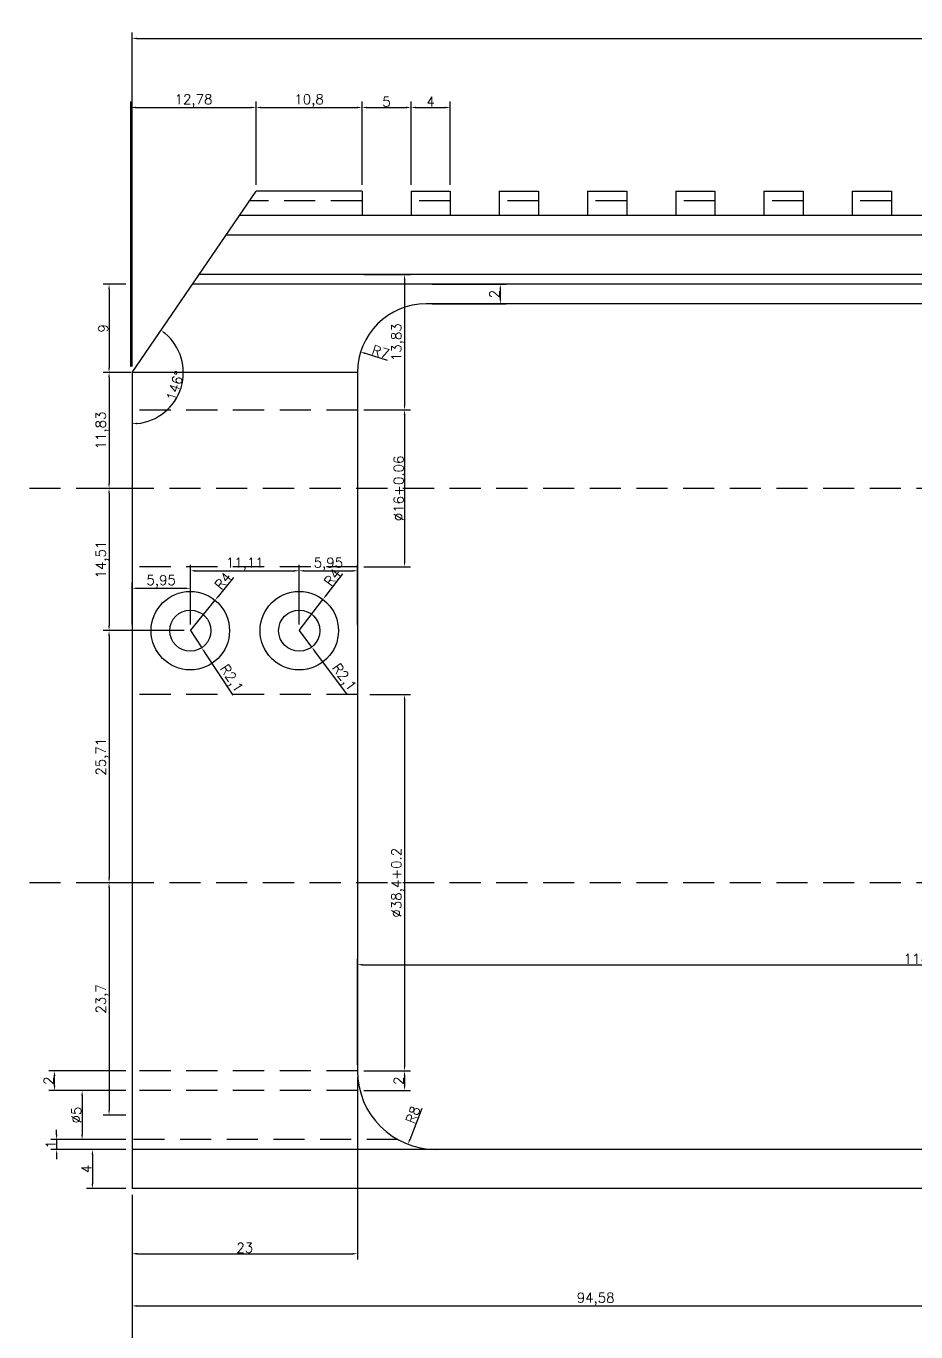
# Model space of a CAD drawing. Header units: millimetres. Extents: x 6817 to 15937, y -5221 to -164.
# Drawn here: x 8956.7 to 9047.5, y -965.6 to -832.4 of the extents above; entities that cross this region are included whole.
import ezdxf

# ---------------------------------------------------------------- set-up
doc = ezdxf.new("R2010")
doc.units = ezdxf.units.MM
doc.linetypes.add('HIDDEN', pattern=[9.525, 6.35, -3.175])
doc.layers.add('图层2', color=108, linetype='Continuous')
doc.styles.get("Standard").update_dxf_attribs({"font": 'txt', "bigfont": 'gbcbig.shx'})
doc.dimstyles.new('ISO-25', dxfattribs={"dimtxt": 1, "dimasz": 0.5, "dimexe": 0.6, "dimexo": 0.625, "dimgap": 0.1, "dimtad": 1, "dimtxsty": 'Standard', "dimcen": 2.5, "dimadec": 0, "dimazin": 0, "dimtfac": 1, "dimtmove": 0, "dimatfit": 3, "dimfxl": 0, "dimarcsym": 0})

# ---------------------------------------------------------------- blocks, each defined once
blk = doc.blocks.new('*D1690')
at = {"layer": 'Defpoints', "color": 0, "linetype": 'ByBlock', "transparency": 16777216}
for p in [(8967.54, -858.78), (8965.2, -867.78), (8967.54, -867.78)]:
    blk.add_point(p, dxfattribs=at)
at = {"layer": '图层2', "color": 0, "linetype": 'ByBlock', "lineweight": -2, "transparency": 16777216}
for p, q in [((8966.92, -858.78), (8964.6, -858.78)), ((8965.2, -859.28), (8965.2, -867.28)), ((8966.92, -867.78), (8964.6, -867.78))]:
    blk.add_line(p, q, dxfattribs=at)
at = {"layer": '图层2', "color": 0, "linetype": 'ByBlock', "transparency": 16777216}
for points in [[(8965.11, -859.28), (8965.28, -859.28), (8965.2, -858.78)], [(8965.11, -867.28), (8965.28, -867.28), (8965.2, -867.78)]]:
    blk.add_solid(points, dxfattribs=at)
at = {"layer": '图层2', "color": 0, "linetype": 'ByBlock', "transparency": 16777216, "insert": (8964.6, -863.28), "char_height": 1, "attachment_point": 5, "rotation": 90}
blk.add_mtext('9', dxfattribs=at)
blk = doc.blocks.new('*D1691')
at = {"layer": 'Defpoints', "color": 0, "linetype": 'ByBlock', "transparency": 16777216}
for p in [(8968.05, -867.78), (8965.2, -879.6), (8967.54, -879.6)]:
    blk.add_point(p, dxfattribs=at)
at = {"layer": '图层2', "color": 0, "linetype": 'ByBlock', "lineweight": -2, "transparency": 16777216}
for p, q in [((8967.42, -867.78), (8964.6, -867.78)), ((8965.2, -868.28), (8965.2, -879.1)), ((8966.92, -879.6), (8964.6, -879.6))]:
    blk.add_line(p, q, dxfattribs=at)
at = {"layer": '图层2', "color": 0, "linetype": 'ByBlock', "transparency": 16777216}
for points in [[(8965.11, -868.28), (8965.28, -868.28), (8965.2, -867.78)], [(8965.11, -879.1), (8965.28, -879.1), (8965.2, -879.6)]]:
    blk.add_solid(points, dxfattribs=at)
at = {"layer": '图层2', "color": 0, "linetype": 'ByBlock', "transparency": 16777216, "insert": (8964.51, -873.69), "char_height": 1, "attachment_point": 5, "rotation": 90}
blk.add_mtext('11,83', dxfattribs=at)
blk = doc.blocks.new('*D1580')
at = {"layer": 'Defpoints', "color": 0, "linetype": 'ByBlock', "transparency": 16777216}
for p in [(8967.54, -879.6), (8965.2, -894.11), (8973.49, -894.11)]:
    blk.add_point(p, dxfattribs=at)
at = {"layer": '图层2', "color": 0, "linetype": 'ByBlock', "lineweight": -2, "transparency": 16777216}
for p, q in [((8966.92, -879.6), (8964.6, -879.6)), ((8965.2, -880.1), (8965.2, -893.61)), ((8972.86, -894.11), (8964.6, -894.11))]:
    blk.add_line(p, q, dxfattribs=at)
at = {"layer": '图层2', "color": 0, "linetype": 'ByBlock', "transparency": 16777216}
for points in [[(8965.11, -880.1), (8965.28, -880.1), (8965.2, -879.6)], [(8965.11, -893.61), (8965.28, -893.61), (8965.2, -894.11)]]:
    blk.add_solid(points, dxfattribs=at)
at = {"layer": '图层2', "color": 0, "linetype": 'ByBlock', "transparency": 16777216, "insert": (8964.51, -886.86), "char_height": 1, "attachment_point": 5, "rotation": 90}
blk.add_mtext('14,51', dxfattribs=at)
blk = doc.blocks.new('*D1581')
at = {"layer": 'Defpoints', "color": 0, "linetype": 'ByBlock', "transparency": 16777216}
for p in [(8967.54, -919.82), (8965.2, -943.52), (8967.54, -943.52)]:
    blk.add_point(p, dxfattribs=at)
at = {"layer": '图层2', "color": 0, "linetype": 'ByBlock', "lineweight": -2, "transparency": 16777216}
for p, q in [((8966.92, -919.82), (8964.6, -919.82)), ((8965.2, -920.32), (8965.2, -943.02)), ((8966.92, -943.52), (8964.6, -943.52))]:
    blk.add_line(p, q, dxfattribs=at)
at = {"layer": '图层2', "color": 0, "linetype": 'ByBlock', "transparency": 16777216}
for points in [[(8965.11, -920.32), (8965.28, -920.32), (8965.2, -919.82)], [(8965.11, -943.02), (8965.28, -943.02), (8965.2, -943.52)]]:
    blk.add_solid(points, dxfattribs=at)
at = {"layer": '图层2', "color": 0, "linetype": 'ByBlock', "transparency": 16777216, "insert": (8964.51, -931.67), "char_height": 1, "attachment_point": 5, "rotation": 90}
blk.add_mtext('23,7', dxfattribs=at)
blk = doc.blocks.new('*D1582')
at = {"layer": 'Defpoints', "color": 0, "linetype": 'ByBlock', "transparency": 16777216}
for p in [(8973.49, -894.11), (8965.2, -919.82), (8967.54, -919.82)]:
    blk.add_point(p, dxfattribs=at)
at = {"layer": '图层2', "color": 0, "linetype": 'ByBlock', "lineweight": -2, "transparency": 16777216}
for p, q in [((8972.86, -894.11), (8964.6, -894.11)), ((8965.2, -894.61), (8965.2, -919.32)), ((8966.92, -919.82), (8964.6, -919.82))]:
    blk.add_line(p, q, dxfattribs=at)
at = {"layer": '图层2', "color": 0, "linetype": 'ByBlock', "transparency": 16777216}
for points in [[(8965.11, -894.61), (8965.28, -894.61), (8965.2, -894.11)], [(8965.11, -919.32), (8965.28, -919.32), (8965.2, -919.82)]]:
    blk.add_solid(points, dxfattribs=at)
at = {"layer": '图层2', "color": 0, "linetype": 'ByBlock', "transparency": 16777216, "insert": (8964.51, -906.97), "char_height": 1, "attachment_point": 5, "rotation": 90}
blk.add_mtext('25,71', dxfattribs=at)
blk = doc.blocks.new('*D1692')
at = {"layer": 'Defpoints', "color": 0, "linetype": 'ByBlock', "transparency": 16777216}
for p in [(8976.01, -891.01), (8973.49, -894.11)]:
    blk.add_point(p, dxfattribs=at)
at = {"layer": '图层2', "color": 0, "linetype": 'ByBlock', "lineweight": -2, "transparency": 16777216}
for p, q in [((8977.89, -888.69), (8976.32, -890.62)), ((8973.49, -894.11), (8976.01, -891.01))]:
    blk.add_line(p, q, dxfattribs=at)
at = {"layer": '图层2', "color": 0, "linetype": 'ByBlock', "transparency": 16777216}
blk.add_solid([(8976.26, -890.57), (8976.39, -890.67), (8976.01, -891.01)], dxfattribs=at)
at = {"layer": '图层2', "color": 0, "linetype": 'ByBlock', "transparency": 16777216, "insert": (8976.83, -889.04), "char_height": 1, "attachment_point": 5, "rotation": 50.8971}
blk.add_mtext('R4', dxfattribs=at)
blk = doc.blocks.new('*D1693')
at = {"layer": 'Defpoints', "color": 0, "linetype": 'ByBlock', "transparency": 16777216}
for p in [(8973.49, -894.11), (8974.65, -895.86)]:
    blk.add_point(p, dxfattribs=at)
at = {"layer": '图层2', "color": 0, "linetype": 'ByBlock', "lineweight": -2, "transparency": 16777216}
for p, q in [((8973.49, -894.11), (8974.65, -895.86)), ((8977.87, -900.68), (8974.93, -896.27))]:
    blk.add_line(p, q, dxfattribs=at)
at = {"layer": '图层2', "color": 0, "linetype": 'ByBlock', "transparency": 16777216}
blk.add_solid([(8975, -896.23), (8974.86, -896.32), (8974.65, -895.86)], dxfattribs=at)
at = {"layer": '图层2', "color": 0, "linetype": 'ByBlock', "transparency": 16777216, "insert": (8977.6, -899.04), "char_height": 1, "attachment_point": 5, "rotation": 303.7063}
blk.add_mtext('R2,1', dxfattribs=at)
blk = doc.blocks.new('*D1694')
at = {"layer": 'Defpoints', "color": 0, "linetype": 'ByBlock', "transparency": 16777216}
for p in [(8984.59, -894.11), (8985.86, -895.78)]:
    blk.add_point(p, dxfattribs=at)
at = {"layer": '图层2', "color": 0, "linetype": 'ByBlock', "lineweight": -2, "transparency": 16777216}
for p, q in [((8984.59, -894.11), (8985.86, -895.78)), ((8989.46, -900.54), (8986.17, -896.18))]:
    blk.add_line(p, q, dxfattribs=at)
at = {"layer": '图层2', "color": 0, "linetype": 'ByBlock', "transparency": 16777216}
blk.add_solid([(8986.23, -896.13), (8986.1, -896.23), (8985.86, -895.78)], dxfattribs=at)
at = {"layer": '图层2', "color": 0, "linetype": 'ByBlock', "transparency": 16777216, "insert": (8989.09, -898.92), "char_height": 1, "attachment_point": 5, "rotation": 307.1566}
blk.add_mtext('R2,1', dxfattribs=at)
blk = doc.blocks.new('*D1695')
at = {"layer": 'Defpoints', "color": 0, "linetype": 'ByBlock', "transparency": 16777216}
for p in [(8987.02, -890.93), (8984.59, -894.11)]:
    blk.add_point(p, dxfattribs=at)
at = {"layer": '图层2', "color": 0, "linetype": 'ByBlock', "lineweight": -2, "transparency": 16777216}
for p, q in [((8989.02, -888.3), (8987.32, -890.53)), ((8984.59, -894.11), (8987.02, -890.93))]:
    blk.add_line(p, q, dxfattribs=at)
at = {"layer": '图层2', "color": 0, "linetype": 'ByBlock', "transparency": 16777216}
blk.add_solid([(8987.26, -890.48), (8987.39, -890.58), (8987.02, -890.93)], dxfattribs=at)
at = {"layer": '图层2', "color": 0, "linetype": 'ByBlock', "transparency": 16777216, "insert": (8987.98, -888.68), "char_height": 1, "attachment_point": 5, "rotation": 52.6746}
blk.add_mtext('R4', dxfattribs=at)
blk = doc.blocks.new('*D1696')
at = {"layer": 'Defpoints', "color": 0, "linetype": 'ByBlock', "transparency": 16777216}
for p in [(8990.54, -857.78), (8990.54, -871.6), (8995.34, -871.6)]:
    blk.add_point(p, dxfattribs=at)
at = {"layer": '图层2', "color": 0, "linetype": 'ByBlock', "lineweight": -2, "transparency": 16777216}
for p, q in [((8991.17, -857.78), (8995.94, -857.78)), ((8995.34, -858.28), (8995.34, -871.1)), ((8991.17, -871.6), (8995.94, -871.6))]:
    blk.add_line(p, q, dxfattribs=at)
at = {"layer": '图层2', "color": 0, "linetype": 'ByBlock', "transparency": 16777216}
for points in [[(8995.26, -858.28), (8995.42, -858.28), (8995.34, -857.78)], [(8995.26, -871.1), (8995.42, -871.1), (8995.34, -871.6)]]:
    blk.add_solid(points, dxfattribs=at)
at = {"layer": '图层2', "color": 0, "linetype": 'ByBlock', "transparency": 16777216, "insert": (8994.66, -864.69), "char_height": 1, "attachment_point": 5, "rotation": 90}
blk.add_mtext('13,83', dxfattribs=at)
blk = doc.blocks.new('*D1697')
at = {"layer": 'Defpoints', "color": 0, "linetype": 'ByBlock', "transparency": 16777216}
for p in [(8990.54, -871.6), (8990.54, -887.6), (8995.34, -887.6)]:
    blk.add_point(p, dxfattribs=at)
at = {"layer": '图层2', "color": 0, "linetype": 'ByBlock', "lineweight": -2, "transparency": 16777216}
for p, q in [((8991.17, -871.6), (8995.94, -871.6)), ((8995.34, -872.1), (8995.34, -887.1)), ((8991.17, -887.6), (8995.94, -887.6))]:
    blk.add_line(p, q, dxfattribs=at)
at = {"layer": '图层2', "color": 0, "linetype": 'ByBlock', "transparency": 16777216}
for points in [[(8995.26, -872.1), (8995.42, -872.1), (8995.34, -871.6)], [(8995.26, -887.1), (8995.42, -887.1), (8995.34, -887.6)]]:
    blk.add_solid(points, dxfattribs=at)
at = {"layer": '图层2', "color": 0, "linetype": 'ByBlock', "transparency": 16777216, "insert": (8994.74, -879.6), "char_height": 1, "attachment_point": 5, "rotation": 90}
blk.add_mtext('%%C16+0.06', dxfattribs=at)
blk = doc.blocks.new('*D1583')
at = {"layer": 'Defpoints', "color": 0, "linetype": 'ByBlock', "transparency": 16777216}
for p in [(8991.17, -900.62), (8991.17, -939.02), (8995.34, -939.02)]:
    blk.add_point(p, dxfattribs=at)
at = {"layer": '图层2', "color": 0, "linetype": 'ByBlock', "lineweight": -2, "transparency": 16777216}
for p, q in [((8991.79, -900.62), (8995.94, -900.62)), ((8995.34, -901.12), (8995.34, -938.52)), ((8991.79, -939.02), (8995.94, -939.02))]:
    blk.add_line(p, q, dxfattribs=at)
at = {"layer": '图层2', "color": 0, "linetype": 'ByBlock', "transparency": 16777216}
for points in [[(8995.26, -901.12), (8995.42, -901.12), (8995.34, -900.62)], [(8995.26, -938.52), (8995.42, -938.52), (8995.34, -939.02)]]:
    blk.add_solid(points, dxfattribs=at)
at = {"layer": '图层2', "color": 0, "linetype": 'ByBlock', "transparency": 16777216, "insert": (8994.66, -919.82), "char_height": 1, "attachment_point": 5, "rotation": 90}
blk.add_mtext('%%C38,4+0.2', dxfattribs=at)
blk = doc.blocks.new('*D1615')
at = {"layer": 'Defpoints', "color": 0, "linetype": 'ByBlock', "transparency": 16777216}
for p in [(8990.54, -939.02), (8990.54, -941.02), (8995.34, -941.02)]:
    blk.add_point(p, dxfattribs=at)
at = {"layer": '图层2', "color": 0, "linetype": 'ByBlock', "lineweight": -2, "transparency": 16777216}
for p, q in [((8991.17, -939.02), (8995.94, -939.02)), ((8995.34, -939.52), (8995.34, -940.52)), ((8991.17, -941.02), (8995.94, -941.02))]:
    blk.add_line(p, q, dxfattribs=at)
at = {"layer": '图层2', "color": 0, "linetype": 'ByBlock', "transparency": 16777216}
for points in [[(8995.26, -939.52), (8995.42, -939.52), (8995.34, -939.02)], [(8995.26, -940.52), (8995.42, -940.52), (8995.34, -941.02)]]:
    blk.add_solid(points, dxfattribs=at)
at = {"layer": '图层2', "color": 0, "linetype": 'ByBlock', "transparency": 16777216, "insert": (8994.74, -940.02), "char_height": 1, "attachment_point": 5, "rotation": 90}
blk.add_mtext('2', dxfattribs=at)
blk = doc.blocks.new('*D1639')
at = {"layer": 'Defpoints', "color": 0, "linetype": 'ByBlock', "transparency": 16777216}
for p in [(8967.54, -947.02), (8963.5, -951.02), (8967.54, -951.02)]:
    blk.add_point(p, dxfattribs=at)
at = {"layer": '图层2', "color": 0, "linetype": 'ByBlock', "lineweight": -2, "transparency": 16777216}
for p, q in [((8966.92, -947.02), (8962.9, -947.02)), ((8963.5, -947.52), (8963.5, -950.52)), ((8966.92, -951.02), (8962.9, -951.02))]:
    blk.add_line(p, q, dxfattribs=at)
at = {"layer": '图层2', "color": 0, "linetype": 'ByBlock', "transparency": 16777216}
for points in [[(8963.42, -947.52), (8963.58, -947.52), (8963.5, -947.02)], [(8963.42, -950.52), (8963.58, -950.52), (8963.5, -951.02)]]:
    blk.add_solid(points, dxfattribs=at)
at = {"layer": '图层2', "color": 0, "linetype": 'ByBlock', "transparency": 16777216, "insert": (8962.9, -949.02), "char_height": 1, "attachment_point": 5, "rotation": 90}
blk.add_mtext('4', dxfattribs=at)
blk = doc.blocks.new('*D1669')
at = {"layer": 'Defpoints', "color": 0, "linetype": 'ByBlock', "transparency": 16777216}
for p in [(8980.2, -840.75), (8980.2, -849.28), (8967.42, -867.78)]:
    blk.add_point(p, dxfattribs=at)
at = {"layer": '图层2', "color": 0, "linetype": 'ByBlock', "lineweight": -2, "transparency": 16777216}
for p, q in [((8967.42, -867.15), (8967.42, -840.15)), ((8980.2, -848.65), (8980.2, -840.15)), ((8967.92, -840.75), (8979.7, -840.75))]:
    blk.add_line(p, q, dxfattribs=at)
at = {"layer": '图层2', "color": 0, "linetype": 'ByBlock', "transparency": 16777216}
for points in [[(8967.92, -840.66), (8967.92, -840.83), (8967.42, -840.75)], [(8979.7, -840.66), (8979.7, -840.83), (8980.2, -840.75)]]:
    blk.add_solid(points, dxfattribs=at)
at = {"layer": '图层2', "color": 0, "linetype": 'ByBlock', "transparency": 16777216, "insert": (8973.81, -840.06), "char_height": 1, "attachment_point": 5}
blk.add_mtext('12,78', dxfattribs=at)
blk = doc.blocks.new('*D1670')
at = {"layer": 'Defpoints', "color": 0, "linetype": 'ByBlock', "transparency": 16777216}
for p in [(8991, -840.75), (8980.2, -849.28), (8991, -849.28)]:
    blk.add_point(p, dxfattribs=at)
at = {"layer": '图层2', "color": 0, "linetype": 'ByBlock', "lineweight": -2, "transparency": 16777216}
for p, q in [((8980.2, -848.65), (8980.2, -840.15)), ((8991, -848.65), (8991, -840.15)), ((8980.7, -840.75), (8990.5, -840.75))]:
    blk.add_line(p, q, dxfattribs=at)
at = {"layer": '图层2', "color": 0, "linetype": 'ByBlock', "transparency": 16777216}
for points in [[(8980.7, -840.66), (8980.7, -840.83), (8980.2, -840.75)], [(8990.5, -840.66), (8990.5, -840.83), (8991, -840.75)]]:
    blk.add_solid(points, dxfattribs=at)
at = {"layer": '图层2', "color": 0, "linetype": 'ByBlock', "transparency": 16777216, "insert": (8985.6, -840.06), "char_height": 1, "attachment_point": 5}
blk.add_mtext('10,8', dxfattribs=at)
blk = doc.blocks.new('*D1671')
at = {"layer": 'Defpoints', "color": 0, "linetype": 'ByBlock', "transparency": 16777216}
for p in [(8996, -840.75), (8991, -849.28), (8996, -849.28)]:
    blk.add_point(p, dxfattribs=at)
at = {"layer": '图层2', "color": 0, "linetype": 'ByBlock', "lineweight": -2, "transparency": 16777216}
for p, q in [((8991, -848.65), (8991, -840.15)), ((8996, -848.65), (8996, -840.15)), ((8991.5, -840.75), (8995.5, -840.75))]:
    blk.add_line(p, q, dxfattribs=at)
at = {"layer": '图层2', "color": 0, "linetype": 'ByBlock', "transparency": 16777216}
for points in [[(8991.5, -840.66), (8991.5, -840.83), (8991, -840.75)], [(8995.5, -840.66), (8995.5, -840.83), (8996, -840.75)]]:
    blk.add_solid(points, dxfattribs=at)
at = {"layer": '图层2', "color": 0, "linetype": 'ByBlock', "transparency": 16777216, "insert": (8993.5, -840.15), "char_height": 1, "attachment_point": 5}
blk.add_mtext('5', dxfattribs=at)
blk = doc.blocks.new('*D1672')
at = {"layer": 'Defpoints', "color": 0, "linetype": 'ByBlock', "transparency": 16777216}
for p in [(9000, -840.75), (8996, -849.28), (9000, -849.28)]:
    blk.add_point(p, dxfattribs=at)
at = {"layer": '图层2', "color": 0, "linetype": 'ByBlock', "lineweight": -2, "transparency": 16777216}
for p, q in [((8996, -848.65), (8996, -840.15)), ((9000, -848.65), (9000, -840.15)), ((8996.5, -840.75), (8999.5, -840.75))]:
    blk.add_line(p, q, dxfattribs=at)
at = {"layer": '图层2', "color": 0, "linetype": 'ByBlock', "transparency": 16777216}
for points in [[(8996.5, -840.66), (8996.5, -840.83), (8996, -840.75)], [(8999.5, -840.66), (8999.5, -840.83), (9000, -840.75)]]:
    blk.add_solid(points, dxfattribs=at)
at = {"layer": '图层2', "color": 0, "linetype": 'ByBlock', "transparency": 16777216, "insert": (8998, -840.15), "char_height": 1, "attachment_point": 5}
blk.add_mtext('4', dxfattribs=at)
blk = doc.blocks.new('*D1673')
at = {"layer": 'Defpoints', "color": 0, "linetype": 'ByBlock', "transparency": 16777216}
for p in [(9187.54, -833.7), (9187.54, -849.28), (8967.54, -867.78)]:
    blk.add_point(p, dxfattribs=at)
at = {"layer": '图层2', "color": 0, "linetype": 'ByBlock', "lineweight": -2, "transparency": 16777216}
for p, q in [((8967.54, -867.15), (8967.54, -833.1)), ((8968.04, -833.7), (9187.04, -833.7)), ((9187.54, -848.65), (9187.54, -833.1))]:
    blk.add_line(p, q, dxfattribs=at)
at = {"layer": '图层2', "color": 0, "linetype": 'ByBlock', "transparency": 16777216}
for points in [[(8968.04, -833.62), (8968.04, -833.79), (8967.54, -833.7)], [(9187.04, -833.62), (9187.04, -833.79), (9187.54, -833.7)]]:
    blk.add_solid(points, dxfattribs=at)
at = {"layer": '图层2', "color": 0, "linetype": 'ByBlock', "transparency": 16777216, "insert": (9077.54, -833.1), "char_height": 1, "attachment_point": 5}
blk.add_mtext('220', dxfattribs=at)
blk = doc.blocks.new('*D1675')
at = {"layer": 'Defpoints', "color": 0, "linetype": 'ByBlock', "transparency": 16777216}
for p in [(8980.2, -849.28), (8967.54, -867.78), (8967.54, -867.78), (8971.46, -871.24), (8967.54, -947.02)]:
    blk.add_point(p, dxfattribs=at)
at = {"layer": '图层2', "color": 0, "linetype": 'ByBlock', "lineweight": -2, "transparency": 16777216}
blk.add_arc((8967.54, -867.78), 5.23, 275.4841, 50.1327, dxfattribs=at)
at = {"layer": '图层2', "color": 0, "linetype": 'ByBlock', "transparency": 16777216}
for points in [[(8970.84, -863.83), (8970.94, -863.7), (8970.49, -863.46)], [(8968.04, -873.06), (8968.04, -872.9), (8967.54, -873)]]:
    blk.add_solid(points, dxfattribs=at)
at = {"layer": '图层2', "color": 0, "linetype": 'ByBlock', "transparency": 16777216, "insert": (8971.96, -869.14), "char_height": 1, "attachment_point": 5, "rotation": 72.8084}
blk.add_mtext('146°', dxfattribs=at)
blk = doc.blocks.new('*D1574')
at = {"layer": 'Defpoints', "color": 0, "linetype": 'ByBlock', "transparency": 16777216}
for p in [(8973.49, -889.79), (8967.54, -894.11), (8973.49, -894.11)]:
    blk.add_point(p, dxfattribs=at)
at = {"layer": '图层2', "color": 0, "linetype": 'ByBlock', "lineweight": -2, "transparency": 16777216}
for p, q in [((8967.54, -893.49), (8967.54, -889.19)), ((8973.49, -893.49), (8973.49, -889.19)), ((8968.04, -889.79), (8972.99, -889.79))]:
    blk.add_line(p, q, dxfattribs=at)
at = {"layer": '图层2', "color": 0, "linetype": 'ByBlock', "transparency": 16777216}
for points in [[(8968.04, -889.71), (8968.04, -889.87), (8967.54, -889.79)], [(8972.99, -889.71), (8972.99, -889.87), (8973.49, -889.79)]]:
    blk.add_solid(points, dxfattribs=at)
at = {"layer": '图层2', "color": 0, "linetype": 'ByBlock', "transparency": 16777216, "insert": (8970.51, -889.11), "char_height": 1, "attachment_point": 5}
blk.add_mtext('5,95', dxfattribs=at)
blk = doc.blocks.new('*D1575')
at = {"layer": 'Defpoints', "color": 0, "linetype": 'ByBlock', "transparency": 16777216}
for p in [(8984.59, -888), (8973.49, -894.11), (8984.59, -894.11)]:
    blk.add_point(p, dxfattribs=at)
at = {"layer": '图层2', "color": 0, "linetype": 'ByBlock', "lineweight": -2, "transparency": 16777216}
for p, q in [((8973.49, -893.49), (8973.49, -887.4)), ((8973.99, -888), (8984.09, -888)), ((8984.59, -893.49), (8984.59, -887.4))]:
    blk.add_line(p, q, dxfattribs=at)
at = {"layer": '图层2', "color": 0, "linetype": 'ByBlock', "transparency": 16777216}
for points in [[(8973.99, -887.92), (8973.99, -888.09), (8973.49, -888)], [(8984.09, -887.92), (8984.09, -888.09), (8984.59, -888)]]:
    blk.add_solid(points, dxfattribs=at)
at = {"layer": '图层2', "color": 0, "linetype": 'ByBlock', "transparency": 16777216, "insert": (8979.04, -887.32), "char_height": 1, "attachment_point": 5}
blk.add_mtext('11,11', dxfattribs=at)
blk = doc.blocks.new('*D1677')
at = {"layer": 'Defpoints', "color": 0, "linetype": 'ByBlock', "transparency": 16777216}
for p in [(8990.54, -888), (8984.59, -894.11), (8990.54, -894.11)]:
    blk.add_point(p, dxfattribs=at)
at = {"layer": '图层2', "color": 0, "linetype": 'ByBlock', "lineweight": -2, "transparency": 16777216}
for p, q in [((8984.59, -893.49), (8984.59, -887.4)), ((8985.09, -888), (8990.04, -888)), ((8990.54, -893.49), (8990.54, -887.4))]:
    blk.add_line(p, q, dxfattribs=at)
at = {"layer": '图层2', "color": 0, "linetype": 'ByBlock', "transparency": 16777216}
for points in [[(8985.09, -887.92), (8985.09, -888.09), (8984.59, -888)], [(8990.04, -887.92), (8990.04, -888.09), (8990.54, -888)]]:
    blk.add_solid(points, dxfattribs=at)
at = {"layer": '图层2', "color": 0, "linetype": 'ByBlock', "transparency": 16777216, "insert": (8987.57, -887.32), "char_height": 1, "attachment_point": 5}
blk.add_mtext('5,95', dxfattribs=at)
blk = doc.blocks.new('*D1678')
at = {"layer": 'Defpoints', "color": 0, "linetype": 'ByBlock', "transparency": 16777216}
for p in [(9104.54, -928.18), (8990.54, -939.02), (9104.54, -939.02)]:
    blk.add_point(p, dxfattribs=at)
at = {"layer": '图层2', "color": 0, "linetype": 'ByBlock', "lineweight": -2, "transparency": 16777216}
for p, q in [((8990.54, -938.4), (8990.54, -927.58)), ((8991.04, -928.18), (9104.04, -928.18)), ((9104.54, -938.4), (9104.54, -927.58))]:
    blk.add_line(p, q, dxfattribs=at)
at = {"layer": '图层2', "color": 0, "linetype": 'ByBlock', "transparency": 16777216}
for points in [[(8991.04, -928.1), (8991.04, -928.27), (8990.54, -928.18)], [(9104.04, -928.1), (9104.04, -928.27), (9104.54, -928.18)]]:
    blk.add_solid(points, dxfattribs=at)
at = {"layer": '图层2', "color": 0, "linetype": 'ByBlock', "transparency": 16777216, "insert": (9047.54, -927.58), "char_height": 1, "attachment_point": 5}
blk.add_mtext('114', dxfattribs=at)
blk = doc.blocks.new('*D1576')
at = {"layer": 'Defpoints', "color": 0, "linetype": 'ByBlock', "transparency": 16777216}
for p in [(8990.54, -939.02), (8967.54, -951.02), (8990.54, -957.66)]:
    blk.add_point(p, dxfattribs=at)
at = {"layer": '图层2', "color": 0, "linetype": 'ByBlock', "lineweight": -2, "transparency": 16777216}
for p, q in [((8990.54, -939.65), (8990.54, -958.26)), ((8967.54, -951.65), (8967.54, -958.26)), ((8968.04, -957.66), (8990.04, -957.66))]:
    blk.add_line(p, q, dxfattribs=at)
at = {"layer": '图层2', "color": 0, "linetype": 'ByBlock', "transparency": 16777216}
for points in [[(8968.04, -957.58), (8968.04, -957.75), (8967.54, -957.66)], [(8990.04, -957.58), (8990.04, -957.75), (8990.54, -957.66)]]:
    blk.add_solid(points, dxfattribs=at)
at = {"layer": '图层2', "color": 0, "linetype": 'ByBlock', "transparency": 16777216, "insert": (8979.04, -957.06), "char_height": 1, "attachment_point": 5}
blk.add_mtext('23', dxfattribs=at)
blk = doc.blocks.new('*D1577')
at = {"layer": 'Defpoints', "color": 0, "linetype": 'ByBlock', "transparency": 16777216}
for p in [(8967.54, -951.02), (9062.12, -958.02), (9062.12, -962.98)]:
    blk.add_point(p, dxfattribs=at)
at = {"layer": '图层2', "color": 0, "linetype": 'ByBlock', "lineweight": -2, "transparency": 16777216}
for p, q in [((8967.54, -951.65), (8967.54, -963.58)), ((9062.12, -958.65), (9062.12, -963.58)), ((8968.04, -962.98), (9061.62, -962.98))]:
    blk.add_line(p, q, dxfattribs=at)
at = {"layer": '图层2', "color": 0, "linetype": 'ByBlock', "transparency": 16777216}
for points in [[(8968.04, -962.9), (8968.04, -963.07), (8967.54, -962.98)], [(9061.62, -962.9), (9061.62, -963.07), (9062.12, -962.98)]]:
    blk.add_solid(points, dxfattribs=at)
at = {"layer": '图层2', "color": 0, "linetype": 'ByBlock', "transparency": 16777216, "insert": (9014.83, -962.3), "char_height": 1, "attachment_point": 5}
blk.add_mtext('94,58', dxfattribs=at)
blk = doc.blocks.new('*D1579')
at = {"layer": 'Defpoints', "color": 0, "linetype": 'ByBlock', "transparency": 16777216}
for p in [(8967.54, -951.02), (9121.54, -955.15), (9121.54, -970.1)]:
    blk.add_point(p, dxfattribs=at)
at = {"layer": '图层2', "color": 0, "linetype": 'ByBlock', "lineweight": -2, "transparency": 16777216}
for p, q in [((8967.54, -951.65), (8967.54, -970.7)), ((9121.54, -955.77), (9121.54, -970.7)), ((8968.04, -970.1), (9121.04, -970.1))]:
    blk.add_line(p, q, dxfattribs=at)
at = {"layer": '图层2', "color": 0, "linetype": 'ByBlock', "transparency": 16777216}
for points in [[(8968.04, -970.02), (8968.04, -970.19), (8967.54, -970.1)], [(9121.04, -970.02), (9121.04, -970.19), (9121.54, -970.1)]]:
    blk.add_solid(points, dxfattribs=at)
at = {"layer": '图层2', "color": 0, "linetype": 'ByBlock', "transparency": 16777216, "insert": (9044.54, -969.5), "char_height": 1, "attachment_point": 5}
blk.add_mtext('154', dxfattribs=at)
blk = doc.blocks.new('*D1684')
at = {"layer": 'Defpoints', "color": 0, "linetype": 'ByBlock', "transparency": 16777216}
for p in [(8967.54, -951.02), (9127.54, -951.02), (9127.54, -974.5)]:
    blk.add_point(p, dxfattribs=at)
at = {"layer": '图层2', "color": 0, "linetype": 'ByBlock', "lineweight": -2, "transparency": 16777216}
for p, q in [((8967.54, -951.65), (8967.54, -975.1)), ((9127.54, -951.65), (9127.54, -975.1)), ((8968.04, -974.5), (9127.04, -974.5))]:
    blk.add_line(p, q, dxfattribs=at)
at = {"layer": '图层2', "color": 0, "linetype": 'ByBlock', "transparency": 16777216}
for points in [[(8968.04, -974.41), (8968.04, -974.58), (8967.54, -974.5)], [(9127.04, -974.41), (9127.04, -974.58), (9127.54, -974.5)]]:
    blk.add_solid(points, dxfattribs=at)
at = {"layer": '图层2', "color": 0, "linetype": 'ByBlock', "transparency": 16777216, "insert": (9047.54, -973.9), "char_height": 1, "attachment_point": 5}
blk.add_mtext('160', dxfattribs=at)
blk = doc.blocks.new('*D1685')
at = {"layer": 'Defpoints', "color": 0, "linetype": 'ByBlock', "transparency": 16777216}
for p in [(8967.54, -941.02), (8962.45, -946.02), (8967.54, -946.02)]:
    blk.add_point(p, dxfattribs=at)
at = {"layer": '图层2', "color": 0, "linetype": 'ByBlock', "lineweight": -2, "transparency": 16777216}
for p, q in [((8966.92, -941.02), (8961.85, -941.02)), ((8962.45, -941.52), (8962.45, -945.52)), ((8966.92, -946.02), (8961.85, -946.02))]:
    blk.add_line(p, q, dxfattribs=at)
at = {"layer": '图层2', "color": 0, "linetype": 'ByBlock', "transparency": 16777216}
for points in [[(8962.36, -941.52), (8962.53, -941.52), (8962.45, -941.02)], [(8962.36, -945.52), (8962.53, -945.52), (8962.45, -946.02)]]:
    blk.add_solid(points, dxfattribs=at)
at = {"layer": '图层2', "color": 0, "linetype": 'ByBlock', "transparency": 16777216, "insert": (8961.85, -943.52), "char_height": 1, "attachment_point": 5, "rotation": 90}
blk.add_mtext('%%C5', dxfattribs=at)
blk = doc.blocks.new('*D1686')
at = {"layer": 'Defpoints', "color": 0, "linetype": 'ByBlock', "transparency": 16777216}
for p in [(8967.54, -946.02), (8959.85, -947.02), (8967.54, -947.02)]:
    blk.add_point(p, dxfattribs=at)
at = {"layer": '图层2', "color": 0, "linetype": 'ByBlock', "lineweight": -2, "transparency": 16777216}
for p, q in [((8959.85, -945.52), (8959.85, -945.02)), ((8966.92, -946.02), (8959.25, -946.02)), ((8959.85, -946.02), (8959.85, -947.02)), ((8966.92, -947.02), (8959.25, -947.02)), ((8959.85, -947.52), (8959.85, -948.02))]:
    blk.add_line(p, q, dxfattribs=at)
at = {"layer": '图层2', "color": 0, "linetype": 'ByBlock', "transparency": 16777216}
for points in [[(8959.77, -945.52), (8959.93, -945.52), (8959.85, -946.02)], [(8959.77, -947.52), (8959.93, -947.52), (8959.85, -947.02)]]:
    blk.add_solid(points, dxfattribs=at)
at = {"layer": '图层2', "color": 0, "linetype": 'ByBlock', "transparency": 16777216, "insert": (8959.25, -946.52), "char_height": 1, "attachment_point": 5, "rotation": 90}
blk.add_mtext('1', dxfattribs=at)
blk = doc.blocks.new('*D1687')
at = {"layer": 'Defpoints', "color": 0, "linetype": 'ByBlock', "transparency": 16777216}
for p in [(8959.64, -939.02), (8967.54, -939.02), (8967.54, -941.02)]:
    blk.add_point(p, dxfattribs=at)
at = {"layer": '图层2', "color": 0, "linetype": 'ByBlock', "lineweight": -2, "transparency": 16777216}
for p, q in [((8966.92, -939.02), (8959.04, -939.02)), ((8959.64, -940.52), (8959.64, -939.52)), ((8966.92, -941.02), (8959.04, -941.02))]:
    blk.add_line(p, q, dxfattribs=at)
at = {"layer": '图层2', "color": 0, "linetype": 'ByBlock', "transparency": 16777216}
for points in [[(8959.55, -939.52), (8959.72, -939.52), (8959.64, -939.02)], [(8959.55, -940.52), (8959.72, -940.52), (8959.64, -941.02)]]:
    blk.add_solid(points, dxfattribs=at)
at = {"layer": '图层2', "color": 0, "linetype": 'ByBlock', "transparency": 16777216, "insert": (8959.04, -940.02), "char_height": 1, "attachment_point": 5, "rotation": 90}
blk.add_mtext('2', dxfattribs=at)
blk = doc.blocks.new('*D1603')
at = {"layer": 'Defpoints', "color": 0, "linetype": 'ByBlock', "transparency": 16777216}
for p in [(8990.86, -865.68), (8997.54, -867.78)]:
    blk.add_point(p, dxfattribs=at)
at = {"layer": '图层2', "color": 0, "linetype": 'ByBlock', "lineweight": -2, "transparency": 16777216}
blk.add_line((8993.6, -866.54), (8991.34, -865.83), dxfattribs=at)
at = {"layer": '图层2', "color": 0, "linetype": 'ByBlock', "transparency": 16777216}
blk.add_solid([(8991.36, -865.75), (8991.31, -865.91), (8990.86, -865.68)], dxfattribs=at)
at = {"layer": '图层2', "color": 0, "linetype": 'ByBlock', "transparency": 16777216, "insert": (8992.89, -865.69), "char_height": 1, "attachment_point": 5, "rotation": 342.5868}
blk.add_mtext('R7', dxfattribs=at)
blk = doc.blocks.new('*D1604')
at = {"layer": 'Defpoints', "color": 0, "linetype": 'ByBlock', "transparency": 16777216}
for p in [(8998.54, -939.02), (8995.7, -946.5)]:
    blk.add_point(p, dxfattribs=at)
at = {"layer": '图层2', "color": 0, "linetype": 'ByBlock', "lineweight": -2, "transparency": 16777216}
blk.add_line((8997.09, -942.84), (8995.87, -946.03), dxfattribs=at)
at = {"layer": '图层2', "color": 0, "linetype": 'ByBlock', "transparency": 16777216}
blk.add_solid([(8995.79, -946), (8995.95, -946.06), (8995.7, -946.5)], dxfattribs=at)
at = {"layer": '图层2', "color": 0, "linetype": 'ByBlock', "transparency": 16777216, "insert": (8996.2, -943.5), "char_height": 1, "attachment_point": 5, "rotation": 69.1658}
blk.add_mtext('R8', dxfattribs=at)
blk = doc.blocks.new('*D1611')
at = {"layer": 'Defpoints', "color": 0, "linetype": 'ByBlock', "transparency": 16777216}
for p in [(8997.54, -858.78), (9005.11, -858.78), (8997.54, -860.78)]:
    blk.add_point(p, dxfattribs=at)
at = {"layer": '图层2', "color": 0, "linetype": 'ByBlock', "lineweight": -2, "transparency": 16777216}
for p, q in [((8998.17, -858.78), (9005.71, -858.78)), ((9005.11, -860.28), (9005.11, -859.28)), ((8998.17, -860.78), (9005.71, -860.78))]:
    blk.add_line(p, q, dxfattribs=at)
at = {"layer": '图层2', "color": 0, "linetype": 'ByBlock', "transparency": 16777216}
for points in [[(9005.03, -859.28), (9005.19, -859.28), (9005.11, -858.78)], [(9005.03, -860.28), (9005.19, -860.28), (9005.11, -860.78)]]:
    blk.add_solid(points, dxfattribs=at)
at = {"layer": '图层2', "color": 0, "linetype": 'ByBlock', "transparency": 16777216, "insert": (9004.51, -859.78), "char_height": 1, "attachment_point": 5, "rotation": 90}
blk.add_mtext('2', dxfattribs=at)

msp = doc.modelspace()

# ---------------------------------------------------------------- linework, layer by layer
at = {"layer": '图层2', "color": 6, "linetype": 'ByBlock'}
for p, q in [((8967.54, -867.777), (8980.2, -849.277)), ((8990.999, -849.277), (8980.2, -849.277)), ((8990.999, -849.277), (8990.999, -851.777)), ((8995.999, -849.277), (8995.999, -851.777)), ((8995.999, -849.277), (8999.999, -849.277)), ((8999.999, -849.277), (8999.999, -851.777)), ((9004.999, -849.277), (9004.999, -851.777)), ((9004.999, -849.277), (9008.999, -849.277)), ((9008.999, -849.277), (9008.999, -851.777)), ((9013.999, -849.277), (9013.999, -851.777)), ((9013.999, -849.277), (9017.999, -849.277)), ((9017.999, -849.277), (9017.999, -851.777)), ((9022.999, -849.277), (9022.999, -851.777)), ((9022.999, -849.277), (9026.999, -849.277)), ((9026.999, -849.277), (9026.999, -851.777)), ((9031.999, -849.277), (9031.999, -851.777)), ((9031.999, -849.277), (9035.999, -849.277)), ((9035.999, -849.277), (9035.999, -851.777)), ((9040.999, -849.277), (9040.999, -851.777)), ((9040.999, -849.277), (9044.999, -849.277)), ((9044.999, -849.277), (9044.999, -851.777)), ((9102.54, -851.777), (8978.489, -851.777)), ((9102.54, -853.777), (8977.12, -853.777)), ((9147.404, -858.777), (8973.699, -858.777)), ((8990.54, -857.777), (8974.383, -857.777)), ((9154.093, -857.777), (8974.383, -857.777)), ((9097.54, -860.777), (8997.54, -860.777)), ((8967.54, -867.777), (8967.54, -947.024)), ((8990.54, -867.777), (8967.54, -867.777)), ((8990.54, -867.777), (8990.54, -939.024)), ((8998.54, -947.024), (8967.54, -947.024)), ((8967.54, -947.024), (8967.54, -951.024)), ((9096.54, -947.024), (8998.54, -947.024)), ((9062.121, -951.024), (8967.54, -951.024))]:
    msp.add_line(p, q, dxfattribs=at)
at = {"layer": '图层2', "color": 3, "linetype": 'HIDDEN', "ltscale": 0.5}
for p, q in [((8990.999, -850.277), (8979.515, -850.277)), ((8999.999, -850.277), (8995.999, -850.277)), ((9008.999, -850.277), (9004.999, -850.277)), ((9017.999, -850.277), (9013.999, -850.277)), ((9026.999, -850.277), (9022.999, -850.277)), ((9035.999, -850.277), (9031.999, -850.277)), ((9044.999, -850.277), (9040.999, -850.277)), ((9246, -879.604), (8884.78, -879.604)), ((9246, -919.824), (8882.997, -919.824))]:
    msp.add_line(p, q, dxfattribs=at)
at = {"layer": '图层2', "color": 1, "linetype": 'HIDDEN', "ltscale": 0.5}
for p, q in [((8990.54, -871.604), (8967.54, -871.604)), ((8990.54, -887.604), (8967.54, -887.604)), ((8990.54, -900.624), (8967.54, -900.624)), ((8990.54, -939.024), (8967.54, -939.024)), ((8990.54, -941.024), (8967.54, -941.024)), ((8994.667, -946.024), (8967.54, -946.024))]:
    msp.add_line(p, q, dxfattribs=at)
at = {"layer": '图层2', "color": 2, "linetype": 'ByBlock'}
for centre, radius in [((8973.486, -894.111), 4), ((8984.595, -894.111), 4), ((8973.486, -894.111), 2.1), ((8984.595, -894.111), 2.1)]:
    msp.add_circle(centre, radius, dxfattribs=at)
at = {"layer": '图层2', "color": 6, "linetype": 'ByBlock'}
for centre, radius, start, end in [((8997.54, -867.777), 7, 90, 180), ((8998.54, -939.024), 8, 180, 270)]:
    msp.add_arc(centre, radius, start, end, dxfattribs=at)

# ---------------------------------------------------------------- dimensions: what is measured, and where the dimension line sits
at = {"layer": '图层2', "color": 3, "linetype": 'ByBlock'}
for base, p1, p2, picture, middle in [((9187.54, -833.702), (8967.54, -867.777), (9187.54, -849.277), '*D1673', (9077.54, -833.102)), ((8980.2, -840.748), (8967.421, -867.777), (8980.2, -849.277), '*D1669', (8973.811, -840.064)), ((8990.999, -840.748), (8980.2, -849.277), (8990.999, -849.277), '*D1670', (8985.599, -840.064)), ((8995.999, -840.748), (8990.999, -849.277), (8995.999, -849.277), '*D1671', (8993.499, -840.148)), ((8999.999, -840.748), (8995.999, -849.277), (8999.999, -849.277), '*D1672', (8997.999, -840.148)), ((8984.595, -888.003), (8973.486, -894.111), (8984.595, -894.111), '*D1575', (8979.04, -887.32)), ((8990.5403, -888.0033), (8984.595, -894.1112), (8990.5403, -894.1112), '*D1677', (8987.5676, -887.32)), ((8973.486, -889.789), (8967.54, -894.111), (8973.486, -894.111), '*D1574', (8970.513, -889.105)), ((9104.54, -928.184), (8990.54, -939.024), (9104.54, -939.024), '*D1678', (9047.54, -927.584)), ((8990.54, -957.663), (8967.54, -951.024), (8990.54, -939.024), '*D1576', (8979.04, -957.063)), ((9062.121, -962.984), (8967.54, -951.024), (9062.121, -958.024), '*D1577', (9014.831, -962.301)), ((9121.54, -970.104), (8967.54, -951.024), (9121.54, -955.149), '*D1579', (9044.54, -969.504)), ((9127.54, -974.496), (8967.54, -951.024), (9127.54, -951.024), '*D1684', (9047.54, -973.896))]:
    dim = msp.add_linear_dim(base=base, p1=p1, p2=p2, dimstyle='ISO-25', dxfattribs=at)
    dim.commit()
    dim.dimension.update_dxf_attribs({"geometry": picture, "text_midpoint": middle})
dim = msp.add_angular_dim_2l(base=(8971.457, -871.238), line1=((8967.54, -867.777), (8967.54, -947.024)), line2=((8967.54, -867.777), (8980.2, -849.277)), dimstyle='ISO-25', override={"dimdec": 0, "dimazin": 2}, dxfattribs=at)
dim.commit()
dim.dimension.update_dxf_attribs({"geometry": '*D1675', "text_midpoint": (8971.959, -869.145)})
for base, p1, p2, picture, middle in [((8965.195, -867.777), (8967.54, -858.777), (8967.54, -867.777), '*D1690', (8964.595, -863.277)), ((8995.339, -871.604), (8990.54, -857.777), (8990.54, -871.604), '*D1696', (8994.656, -864.691)), ((9005.111, -858.777), (8997.54, -860.777), (8997.54, -858.777), '*D1611', (9004.511, -859.777)), ((8965.195, -879.604), (8968.046, -867.777), (8967.54, -879.604), '*D1691', (8964.512, -873.691)), ((8965.195, -894.111), (8967.54, -879.604), (8973.486, -894.111), '*D1580', (8964.512, -886.858)), ((8965.195, -919.824), (8973.486, -894.111), (8967.54, -919.824), '*D1582', (8964.512, -906.968)), ((8965.195, -943.524), (8967.54, -919.824), (8967.54, -943.524), '*D1581', (8964.512, -931.674)), ((8959.638, -939.024), (8967.54, -941.024), (8967.54, -939.024), '*D1687', (8959.038, -940.024)), ((8995.339, -941.024), (8990.54, -939.024), (8990.54, -941.024), '*D1615', (8994.739, -940.024)), ((8959.849, -947.024), (8967.54, -946.024), (8967.54, -947.024), '*D1686', (8959.249, -946.524)), ((8963.501, -951.024), (8967.54, -947.024), (8967.54, -951.024), '*D1639', (8962.901, -949.024))]:
    dim = msp.add_linear_dim(base=base, p1=p1, p2=p2, angle=90, dimstyle='ISO-25', dxfattribs=at)
    dim.commit()
    dim.dimension.update_dxf_attribs({"geometry": picture, "text_midpoint": middle})
for center, mpoint, picture, middle in [((8997.54, -867.777), (8990.861, -865.683), '*D1603', (8992.706, -866.261)), ((8973.486, -894.111), (8976.009, -891.007), '*D1692', (8977.299, -889.419)), ((8984.595, -894.111), (8987.02, -890.93), '*D1695', (8988.458, -889.045)), ((8973.486, -894.111), (8974.651, -895.858), '*D1693', (8977.028, -899.422)), ((8984.595, -894.111), (8985.863, -895.785), '*D1694', (8988.549, -899.328)), ((8998.54, -939.024), (8995.695, -946.501), '*D1604', (8996.757, -943.711))]:
    dim = msp.add_radius_dim(center=center, mpoint=mpoint, dimstyle='ISO-25', dxfattribs=at)
    dim.commit()
    dim.dimension.update_dxf_attribs({"geometry": picture, "text_midpoint": middle, "dimtype": 164})
for base, p1, p2, text, picture, middle in [((8995.339, -887.604), (8990.54, -871.604), (8990.54, -887.604), '%%C<>+0.06', '*D1697', (8994.739, -879.604)), ((8995.339, -939.024), (8991.165, -900.624), (8991.165, -939.024), '%%C<>+0.2', '*D1583', (8994.656, -919.824)), ((8962.448, -946.024), (8967.54, -941.024), (8967.54, -946.024), '%%C<>', '*D1685', (8961.848, -943.524))]:
    dim = msp.add_linear_dim(base=base, p1=p1, p2=p2, angle=90, text=text, dimstyle='ISO-25', dxfattribs=at)
    dim.commit()
    dim.dimension.update_dxf_attribs({"geometry": picture, "text_midpoint": middle})

doc.saveas('drawing.dxf')
